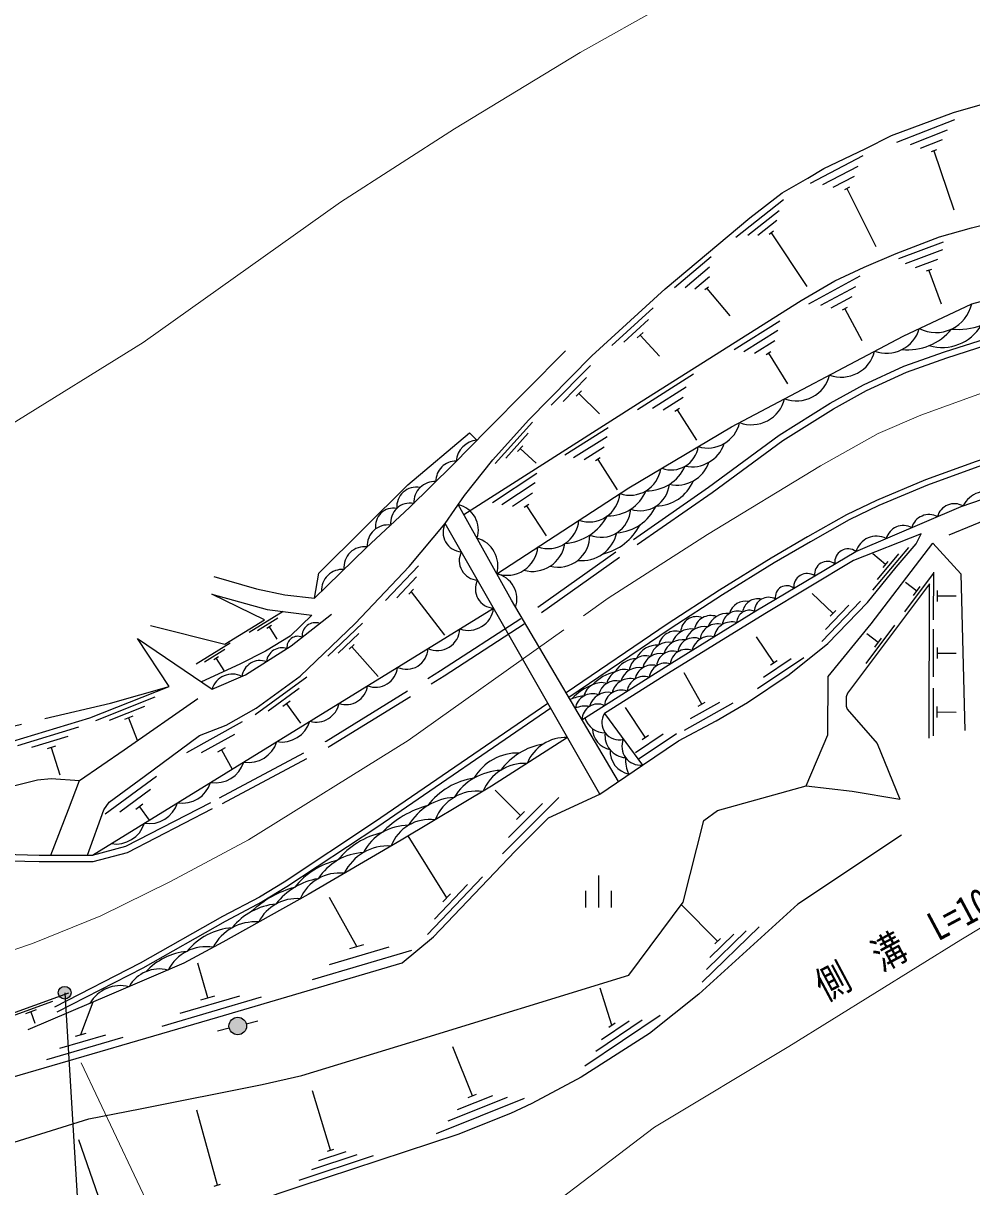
# Model space of a CAD drawing. Units: millimetres at full size, sheet at 1:1000; details may follow other scales. Extents: x 40000 to 680000, y 20000 to 380000.
# Drawn here: x 97064 to 156583, y 261785 to 334792 of the extents above; entities that cross this region are included whole.
import ezdxf
from ezdxf.enums import TextEntityAlignment as Align

# ---------------------------------------------------------------- set-up
doc = ezdxf.new("R2010")
doc.units = ezdxf.units.MM
doc.header["$LTSCALE"] = 1000
doc.linetypes.add('CHAIN', pattern=[18.5, 12, -1.5, 3.5, -1.5])
doc.linetypes.add('DASHED', pattern=[7.5, 6, -1.5])
for name, color, linetype, lineweight in [('M-BGD', 7, 'Continuous', 25), ('M-BMK', 2, 'CHAIN', 13), ('M-STR-HTXT', 7, 'Continuous', 13), ('M-STR-STRC', 7, 'Continuous', 25)]:
    doc.layers.add(name, color=color, linetype=linetype, lineweight=lineweight)
doc.styles.add('ＭＳ ゴシック', font='')
doc.styles.get('ＭＳ ゴシック').set_extended_font_data('MS Gothic')

msp = doc.modelspace()

# ---------------------------------------------------------------- hatches: boundary and pattern name
at = {"layer": 'M-BGD'}
msp.add_hatch(color=256, dxfattribs=at).paths.add_polyline_path([(111057, 272005, -0.41421), (110658, 271337, -0.41421), (109990, 271735, -1)])
at = {"layer": 'M-STR-STRC'}
msp.add_hatch(color=256, dxfattribs=at).paths.add_polyline_path([(99326, 273743, -0.41421), (99448, 274296, -0.41421), (100001, 274173, -1)])

# ---------------------------------------------------------------- linework, layer by layer
at = {"layer": 'M-BGD'}
for p, q in [((151882, 327323), (155529, 328764)), ((155034, 328084), (152709, 327166)), ((154734, 327482), (153339, 326931)), ((146464, 324757), (149778, 326489)), ((154365, 326852), (154039, 326724)), ((154202, 326788), (155469, 323083)), ((149438, 325803), (147222, 324645)), ((149203, 325173), (147874, 324478)), ((148902, 324508), (148592, 324346)), ((148747, 324427), (150560, 320779)), ((141780, 321370), (144762, 323742)), ((144492, 323029), (142536, 321473)), ((144344, 322413), (143170, 321479)), ((144136, 321750), (143862, 321532)), ((143999, 321641), (146236, 318268)), ((152009, 320029), (154815, 321076)), ((154741, 320568), (152399, 319694)), ((137931, 318208), (140227, 320147)), ((154430, 319972), (153025, 319447)), ((140133, 319479), (138605, 318188)), ((154048, 319349), (153721, 319227)), ((153885, 319288), (154671, 317180)), ((140118, 318877), (139201, 318102)), ((146359, 317196), (149592, 318935)), ((140057, 318236), (139843, 318055)), ((139950, 318146), (141402, 316427)), ((149290, 318262), (147088, 317077)), ((149062, 317628), (147742, 316918)), ((136582, 316942), (134001, 314578)), ((148769, 316960), (148461, 316794)), ((148615, 316877), (149682, 314895)), ((136309, 316203), (134760, 314785)), ((141668, 314325), (144545, 316127)), ((135958, 315394), (135597, 315063)), ((144405, 315508), (142286, 314181)), ((135777, 315229), (136993, 313901)), ((144220, 314861), (142948, 314065)), ((143971, 314174), (143675, 313989)), ((143823, 314082), (145017, 312175)), ((132651, 313309), (130191, 310819)), ((132415, 312558), (130939, 311064)), ((135618, 310558), (139117, 312785)), ((138664, 311963), (136555, 310621)), ((132105, 311733), (131761, 311384)), ((131933, 311558), (133214, 310293)), ((138483, 311315), (137218, 310510)), ((138240, 310627), (137945, 310439)), ((138092, 310533), (139301, 308635)), ((129014, 309762), (126670, 307162)), ((128746, 309061), (127340, 307501)), ((131040, 307704), (133775, 309426)), ((133706, 308850), (131590, 307518)), ((128407, 308282), (128079, 307918)), ((128243, 308100), (129246, 307196)), ((133522, 308203), (132253, 307404)), ((133275, 307515), (132979, 307329)), ((133127, 307422), (134326, 305518)), ((126501, 304719), (129298, 306556)), ((129192, 305948), (127102, 304575)), ((129021, 305297), (127767, 304474)), ((128787, 304605), (128495, 304413)), ((128641, 304509), (129876, 302629)), ((155169, 302693), (160133, 304743)), ((133243, 286427), (123534, 303405)), ((150368, 299224), (152626, 301898)), ((151176, 300832), (150374, 301509)), ((150659, 299894), (152014, 301499)), ((151018, 300645), (151334, 301019)), ((121860, 300755), (119803, 298571)), ((152388, 297860), (154190, 300258)), ((154179, 300357), (154172, 297357)), ((121737, 300046), (120503, 298736)), ((153145, 299167), (152426, 299708)), ((152935, 298887), (153356, 299447)), ((121552, 299273), (121264, 298967)), ((121408, 299120), (123488, 296392)), ((147875, 297766), (146578, 299014)), ((154416, 299206), (154415, 298506)), ((154416, 298856), (155616, 298854)), ((101403, 282585), (126576, 298086)), ((113367, 297874), (111243, 296555)), ((147181, 296006), (149607, 298529)), ((147407, 296760), (148862, 298274)), ((147705, 297590), (148045, 297943)), ((113037, 297457), (111763, 296666)), ((118348, 297141), (116177, 295070)), ((112644, 297001), (112346, 296816)), ((112495, 296909), (112970, 296144)), ((118121, 296510), (116818, 295267)), ((149959, 294625), (151761, 297024)), ((150716, 295933), (149996, 296473)), ((154171, 296775), (154164, 293775)), ((110038, 295903), (107913, 294585)), ((117828, 295816), (117524, 295526)), ((144163, 294678), (143079, 296299)), ((150506, 295653), (150926, 296212)), ((109708, 295487), (108433, 294696)), ((109314, 295031), (109017, 294846)), ((117676, 295671), (119341, 293803)), ((143142, 293057), (146052, 295002)), ((154408, 295625), (154407, 294925)), ((154408, 295275), (155608, 295272)), ((109165, 294938), (109640, 294174)), ((143507, 293770), (145253, 294937)), ((143960, 294542), (144367, 294814)), ((114850, 293754), (111613, 291403)), ((139638, 292068), (138534, 294028)), ((114379, 293041), (112437, 291630)), ((154163, 293078), (154156, 290078)), ((105312, 292497), (101591, 291029)), ((113811, 292257), (113358, 291928)), ((113584, 292093), (114466, 290879)), ((138554, 290425), (141604, 292142)), ((138944, 291160), (140773, 292191)), ((139424, 291948), (139851, 292188)), ((104678, 291924), (102446, 291044)), ((103932, 291308), (103411, 291102)), ((136100, 289991), (134849, 291862)), ((154400, 291927), (154399, 291227)), ((154399, 291577), (155599, 291574)), ((100527, 290620), (96701, 289453)), ((103672, 291205), (104222, 289810)), ((110808, 290948), (107308, 289012)), ((99867, 290043), (97571, 289342)), ((110326, 290167), (108226, 289005)), ((135477, 289034), (137223, 290201)), ((135654, 288610), (138055, 290216)), ((135896, 289855), (136304, 290127)), ((99092, 289430), (98556, 289266)), ((98824, 289348), (99350, 287626)), ((109739, 289328), (109249, 289057)), ((109494, 289192), (110165, 287980)), ((105426, 287537), (102203, 285167)), ((105048, 286701), (103115, 285279)), ((128267, 285082), (126676, 286674)), ((127135, 282678), (130671, 286213)), ((104573, 285793), (104122, 285461)), ((104348, 285627), (104970, 284782)), ((127524, 283703), (129646, 285824)), ((128019, 284835), (128514, 285330)), ((123642, 279914), (121212, 283794)), ((122435, 277610), (125890, 281224)), ((133177, 279312), (133177, 281305)), ((122866, 278581), (124939, 280750)), ((132377, 279312), (132377, 280357)), ((133977, 279312), (133977, 280357)), ((117992, 276863), (116282, 279930)), ((123400, 279661), (123884, 280167)), ((140639, 277190), (138362, 279479)), ((139668, 274612), (143242, 278091)), ((139929, 275411), (142437, 277852)), ((140158, 276178), (141663, 277643)), ((116291, 275737), (120032, 276837)), ((117555, 276734), (118429, 276991)), ((140463, 277019), (140814, 277361)), ((115213, 274794), (121449, 276629)), ((108649, 273646), (108016, 275805)), ((134008, 271927), (133267, 274243)), ((98894, 273410), (96075, 272384)), ((100682, 271329), (101460, 273382)), ((105784, 271868), (112021, 273698)), ((106905, 272666), (110647, 273764)), ((108213, 273518), (109086, 273774)), ((97865, 272876), (97207, 272636)), ((97536, 272756), (97792, 272051)), ((132309, 269361), (137021, 272557)), ((109990, 271735), (109263, 271551)), ((111057, 272005), (111784, 272188)), ((132998, 270299), (135895, 272264)), ((133358, 271015), (135096, 272194)), ((133806, 271789), (134211, 272064)), ((98533, 269767), (103334, 271163)), ((99367, 270478), (102248, 271316)), ((100346, 271231), (101018, 271427)), ((125251, 267490), (124024, 270571)), ((116351, 264084), (115216, 267801)), ((122998, 265132), (128509, 267341)), ((123730, 265910), (127442, 267398)), ((124305, 266626), (126532, 267518)), ((124991, 267386), (125511, 267594)), ((109249, 261882), (107960, 266598)), ((102347, 259583), (100541, 264720)), ((114378, 262206), (119052, 263738)), ((115168, 262875), (118019, 263810)), ((115617, 263433), (117327, 263993)), ((116151, 264018), (116550, 264149)), ((109051, 261812), (109447, 261952))]:
    msp.add_line(p, q, dxfattribs=at)
for points in [[(101086, 282586), (102119, 285429), (102452, 285909), (104644, 287521), (108121, 290099), (109795, 290739), (111680, 291822), (114431, 293820), (117895, 297124), (121270, 300706), (123534, 303405), (124760, 305159), (126521, 307399), (128762, 309886), (132742, 313914), (137354, 318136), (142648, 322580), (144695, 324147), (146304, 325074), (147294, 325678), (149894, 326915), (151553, 327753), (155437, 329191), (159522, 330367)], [(135355, 302404), (140055, 305681), (144504, 308948), (147702, 310948), (149801, 312107), (152328, 313278), (154883, 314184), (157446, 314990), (161419, 315993), (163738, 316371), (166216, 316786), (168454, 317042), (172177, 317115), (178160, 317030), (182950, 316687), (188694, 316103), (192306, 315679), (194391, 317019), (202591, 326746)], [(135587, 302078), (140288, 305355), (144729, 308617), (147905, 310604), (149982, 311750), (152479, 312908), (155010, 313805), (157555, 314605), (161500, 315601), (163803, 315977), (166271, 316390), (168481, 316643), (172178, 316715), (178143, 316630), (182915, 316289), (188650, 315705), (192401, 315265), (194658, 316715), (202897, 326488)], [(124702, 303974), (135834, 311055), (145883, 317402), (148001, 318625), (149831, 319478), (151843, 320352), (154567, 321388), (156559, 321957), (160216, 322870), (162837, 323371), (165615, 323747), (168692, 323988), (171052, 324009), (172629, 323842), (174259, 323425), (177173, 322673), (181314, 321522), (185356, 320103), (189673, 318451), (191961, 317480), (194391, 317019)], [(126776, 300250), (135064, 305640), (141511, 309464), (152289, 315166), (156582, 317182), (160485, 318226), (164577, 318975), (168871, 319321), (172684, 319263), (176747, 319119), (180032, 318745), (183433, 318198), (186718, 317391), (189369, 316758), (192556, 315839)], [(109021, 300086), (111692, 299300), (113477, 298923), (115345, 298727), (118589, 301869), (121311, 304401), (124033, 307112), (126189, 309301), (131092, 314242)], [(192560, 308612), (190509, 309064), (188130, 309462), (185702, 309798), (183535, 310035), (181374, 310211), (178348, 310410), (173653, 310534), (169437, 310360), (168204, 310260), (166548, 310011), (163970, 309426), (160367, 308466), (156855, 307296), (153674, 306135), (150610, 304853), (148726, 303942), (146285, 302560), (144006, 301229), (140753, 299221), (137465, 297092), (131128, 292782)], [(192236, 308325), (190442, 308720), (188077, 309116), (185659, 309451), (183502, 309686), (181349, 309862), (178332, 310060), (173656, 310184), (169458, 310010), (168244, 309912), (166613, 309667), (164054, 309086), (160467, 308131), (156970, 306966), (153801, 305809), (150754, 304534), (148889, 303632), (146460, 302257), (144186, 300929), (140940, 298925), (137658, 296800), (131306, 292480)], [(115345, 298727), (115612, 300278), (121192, 305834), (125071, 309082), (125529, 308631)], [(132125, 291092), (137772, 294665), (143034, 297929), (149317, 301652), (155910, 304466), (160596, 306084), (163210, 306246), (165741, 306519), (168136, 306929), (172906, 307854), (175396, 308459), (180005, 308721), (187552, 308698), (189801, 308482), (192236, 308325)], [(134410, 287220), (127698, 298594), (124360, 304587)], [(96359, 268666), (109279, 272423), (120848, 275827), (122797, 277468), (127937, 282844), (130022, 284928), (133243, 286427), (135921, 288248), (138189, 289764), (140538, 291019), (142514, 292167), (145136, 293921), (147556, 295876), (150036, 298455), (151850, 300659), (153105, 302133), (153415, 302754), (149172, 301086), (143609, 297737), (137292, 293840), (133537, 291483), (135921, 288248)], [(88365, 255311), (91359, 263744), (91666, 264028), (96486, 264582), (101188, 266044), (104391, 266663), (112065, 268195), (114548, 268758), (121317, 270826), (135070, 275068), (138484, 279643), (139777, 284768), (140631, 285399), (146203, 286940), (147562, 290140), (147581, 293806), (150265, 297112), (154140, 302174), (155907, 300254), (156140, 290406)], [(153916, 289939), (153937, 299622), (148780, 292755), (148702, 292527), (148712, 291932), (148775, 291746), (150642, 289589), (152071, 286104)], [(105048, 297010), (109720, 295822), (112210, 297367), (108890, 298978), (112373, 298002), (115173, 297644), (113822, 296326), (112259, 295383), (110648, 294586), (108241, 293465)], [(76052, 293115), (79539, 292456), (80622, 287603), (85502, 288256), (88330, 288662), (91849, 288773), (96406, 289739), (101250, 291217), (106220, 293177), (104238, 296179), (108918, 293006), (111006, 293902), (113871, 295724), (116410, 297709)], [(98792, 282595), (99897, 285450), (100597, 287283), (103386, 289208), (108009, 292414)], [(129992, 292113), (119114, 284670), (113426, 280894), (111887, 279960), (109567, 278741), (104399, 275813), (99014, 273045)], [(130166, 291808), (119310, 284379), (113613, 280599), (112059, 279655), (109735, 278434), (104565, 275505), (99174, 272733)], [(131220, 289966), (126450, 286920), (120780, 283536), (114933, 280131), (109594, 277140), (107146, 275814), (102595, 273862), (97345, 271638)], [(88970, 283296), (91888, 284776), (94691, 286493), (97958, 287328), (98806, 287395), (100597, 287283)], [(152166, 283850), (145660, 279520), (139450, 273877), (136355, 271395), (132080, 268655), (128986, 267014), (127638, 266376), (124327, 265064), (114411, 261809), (105575, 258820), (100782, 257248), (97157, 255042), (91691, 250415), (87289, 242823)], [(77519, 279846), (80294, 280378), (85224, 281328), (90351, 282192), (93228, 282534), (94394, 282686), (98069, 282597), (101403, 282585), (103495, 283153)], [(77563, 279447), (80370, 279985), (85295, 280934), (90408, 281796), (93278, 282137), (94415, 282285), (98064, 282197), (101455, 282185), (103600, 282767)], [(99899, 273936), (95629, 272381)]]:
    msp.add_lwpolyline(points, dxfattribs=at)
at = {"layer": 'M-BGD', "linetype": 'DASHED'}
for points in [[(103495, 283153), (109386, 286194), (116063, 289753), (123257, 294174), (129357, 298144), (135355, 302404)], [(103600, 282767), (109572, 285839), (116262, 289406), (123470, 293836), (129582, 297814), (135587, 302078)], [(75970, 293859), (80221, 293245), (81109, 288006), (87746, 288978), (91120, 289435), (102543, 292134), (106220, 293177)], [(146203, 286940), (149076, 286617), (152071, 286104)]]:
    msp.add_lwpolyline(points, dxfattribs=at)
at = {"layer": 'M-BGD'}
msp.add_circle((110524, 271870), 550, dxfattribs=at)
for centre, radius, start, end in [((154338, 317686), 2300, 242.96249, 347.34103), ((155721, 319731), 4146, 264.39087, 316.90891), ((151226, 316235), 2152, 249.95573, 343.88577), ((152553, 317876), 3577, 264.34082, 320.57103), ((154731, 317301), 2849, 253.44267, 329.39758), ((148403, 314741), 2152, 249.95573, 345.81226), ((145579, 313247), 2152, 249.95573, 345.81226), ((142756, 311753), 2152, 249.95573, 345.81226), ((140013, 310199), 2059, 253.36716, 346.90286), ((125664, 307204), 1434, 95.40259, 175.49683), ((137723, 308483), 1720, 249.92488, 351.4105), ((139028, 309087), 2127, 258.41592, 341.66748), ((124201, 306075), 1242, 88.45119, 181.48854), ((135135, 307130), 1955, 251.27976, 351.10944), ((136212, 308075), 2618, 268.59116, 335.83666), ((138071, 307951), 2141, 257.51046, 340.78225), ((122893, 304727), 1317, 87.12016, 182.63759), ((136724, 307084), 2592, 271.05432, 337.21236), ((121728, 304456), 1227, 78.92903, 184.98974), ((132560, 305455), 1955, 251.27976, 354.80513), ((133786, 306452), 2562, 268.78055, 337.17861), ((135779, 306039), 1837, 250.97468, 354.41682), ((157546, 303730), 1699, 65.39874, 152.70142), ((121355, 303448), 1238, 79.65051, 186.94359), ((123990, 302997), 1632, 341.35701, 76.87977), ((134133, 305735), 2917, 273.61259, 334.78481), ((155502, 303528), 1117, 61.44727, 164.15681), ((120291, 303242), 1128, 79.06287, 189.13213), ((130759, 305518), 3389, 274.95169, 331.28281), ((133324, 304396), 1859, 247.42333, 357.1042), ((153904, 302837), 1126, 62.27384, 163.9471), ((119939, 302023), 1289, 81.69731, 184.16154), ((124640, 302857), 1234, 153.60172, 265.92262), ((129986, 303781), 1955, 251.27976, 354.80513), ((132627, 304930), 3532, 282.95643, 332.92276), ((152298, 302152), 1126, 62.27384, 163.9471), ((125062, 300748), 1791, 343.99904, 74.64196), ((130648, 302629), 1964, 254.89392, 1.48455), ((132110, 303337), 2265, 263.70531, 346.91653), ((150612, 301248), 1357, 63.55866, 162.6623), ((118471, 300661), 1281, 81.79058, 186.2766), ((125657, 301077), 1234, 153.60172, 265.92262), ((127411, 302106), 1955, 251.27976, 354.80513), ((129007, 302469), 2071, 255.17394, 350.91095), ((148823, 300979), 835, 53.7553, 187.54631), ((147522, 300223), 801, 53.77104, 187.53057), ((117104, 299192), 1332, 86.01701, 182.15022), ((126406, 298660), 1632, 341.35701, 76.87977), ((146254, 299420), 845, 55.81189, 185.48972), ((126651, 299297), 1213, 153.07682, 266.40577), ((144964, 298788), 711, 50.84122, 190.46039), ((143156, 297724), 956, 76.38298, 172.86341), ((143828, 297902), 874, 59.98932, 181.45623), ((124991, 298297), 1599, 250.82813, 352.42091), ((141880, 296942), 959, 69.97941, 172.92411), ((142402, 297468), 1064, 78.56045, 164.06035), ((142614, 297188), 770, 63.80138, 179.82586), ((115405, 296331), 848, 71.40673, 184.61658), ((139312, 296574), 986, 67.6236, 178.30906), ((140214, 296569), 1057, 70.67424, 169.05319), ((141265, 296425), 1340, 85.13004, 157.93476), ((141535, 296081), 1152, 74.44499, 169.18228), ((123038, 296858), 1429, 246.08618, 357.16286), ((138001, 295568), 1085, 72.53569, 169.53418), ((138978, 295532), 1254, 80.89679, 161.68532), ((139812, 295711), 1235, 80.1726, 161.81964), ((140617, 296018), 1087, 73.41627, 172.86058), ((114281, 295651), 672, 65.4909, 187.67351), ((136830, 294377), 1393, 85.69666, 156.10066), ((137561, 294782), 1166, 78.78583, 166.25916), ((138437, 294895), 1218, 80.45356, 163.92459), ((139146, 295216), 1016, 67.26557, 172.69379), ((140146, 295176), 1150, 77.05993, 166.56731), ((113318, 294597), 1010, 72.92602, 171.98737), ((121113, 295602), 1347, 245.4362, 357.81284), ((136118, 294074), 1033, 72.51617, 173.38639), ((137062, 294105), 1146, 79.75365, 167.45028), ((137820, 294381), 1016, 71.71783, 174.37137), ((138685, 294467), 1034, 70.68968, 173.02311), ((111933, 293640), 1163, 70.63058, 171.79475), ((119167, 294522), 1393, 249.21524, 354.0338), ((134760, 293145), 1100, 72.40869, 168.56684), ((135674, 293248), 1697, 93.96787, 150.15807), ((135734, 293131), 1241, 80.24267, 162.06778), ((136522, 293425), 1094, 74.78957, 168.9517), ((137354, 293619), 1019, 72.68035, 171.96771), ((110180, 292638), 1314, 62.72767, 163.76022), ((134801, 291424), 2735, 102.6495, 137.37425), ((134304, 292361), 1179, 77.77031, 165.86588), ((135143, 292518), 1157, 74.74287, 166.58696), ((136038, 292702), 1104, 73.85306, 170.79499), ((117328, 293400), 1357, 250.89509, 352.35395), ((133943, 290177), 3307, 110.42572, 137.77135), ((133337, 292275), 1141, 72.38734, 165.02121), ((133770, 291590), 1222, 78.29788, 164.3081), ((134574, 291908), 1040, 68.91411, 175.73394), ((115440, 292418), 1476, 254.95757, 348.29147), ((132409, 290119), 2457, 94.07803, 114.71103), ((132781, 291621), 1095, 69.75049, 170.1634), ((133125, 291081), 994, 65.5218, 179.12625), ((132331, 290404), 1539, 80.17914, 114.13812), ((134447, 290905), 1078, 147.61199, 285.18742), ((113280, 291551), 1862, 260.68277, 342.56627), ((133579, 291594), 1328, 196.88929, 269.98759), ((131081, 287382), 2588, 86.9346, 158.17935), ((134155, 290551), 1367, 181.01375, 258.51454), ((134946, 290089), 1379, 172.63446, 266.3924), ((135795, 289403), 1162, 156.53645, 276.26296), ((111201, 290271), 1862, 260.68277, 342.56627), ((130399, 285422), 4201, 99.73743, 143.68388), ((135399, 289148), 1517, 177.59168, 257.41678), ((109123, 288991), 1862, 260.68277, 342.56627), ((128081, 285837), 3161, 88.00837, 149.84972), ((136859, 288568), 2005, 175.85119, 206.70162), ((127164, 284294), 3619, 92.37128, 147.87211), ((128529, 285508), 2840, 86.96039, 157.48646), ((107045, 287711), 1862, 260.68277, 342.56627), ((126009, 283021), 4453, 98.5385, 143.04088), ((124318, 282656), 3569, 93.5126, 149.56678), ((125547, 283794), 2824, 82.70637, 158.95854), ((104966, 286431), 1862, 260.68277, 342.56627), ((124006, 279802), 6098, 104.77323, 136.4375), ((122572, 282220), 2610, 82.5521, 158.82803), ((102888, 285152), 1862, 260.68277, 342.56627), ((120674, 279132), 4992, 102.57149, 141.03063), ((121236, 281279), 3185, 89.91848, 152.42983), ((118617, 279100), 3659, 93.21234, 146.61962), ((119950, 280113), 3056, 86.45811, 153.97054), ((117878, 277561), 4834, 102.97436, 141.54894), ((116276, 276941), 4233, 99.71175, 142.41098), ((116897, 278804), 2668, 83.38865, 156.70505), ((115739, 274452), 6333, 105.07891, 133.32451), ((114240, 277170), 2697, 85.58374, 152.9277), ((113295, 275546), 3994, 95.36638, 141.47797), ((111607, 275450), 2956, 85.51504, 152.65223), ((110476, 273986), 4059, 94.32274, 140.7232), ((108545, 274156), 2688, 80.65637, 152.89083), ((107791, 272390), 4191, 96.26167, 136.52763), ((105609, 273256), 2193, 75.67836, 150.46912), ((103159, 272212), 2193, 75.67836, 150.46912)]:
    msp.add_arc(centre, radius, start, end, dxfattribs=at)
at = {"layer": 'M-BMK'}
msp.add_lwpolyline([(78366, 272186), (85449, 273485), (91244, 274883), (97635, 277050), (101924, 278791), (106312, 280932), (111198, 283559), (121210, 289781), (133772, 298717), (140010, 302722), (147101, 307024), (150719, 309041), (153396, 310206), (159151, 312285), (164171, 313414), (168411, 313822), (175099, 314109), (182378, 313905), (188833, 313116), (195754, 311621), (202446, 309656), (208197, 307347)], dxfattribs=at)
at = {"layer": 'M-STR-HTXT'}
msp.add_line((100700, 269552), (111481, 246830), dxfattribs=at)
for points in [[(75060, 302080), (79220, 302843), (82893, 303729), (87168, 305179), (89690, 306203), (92626, 307635), (96163, 309537), (104582, 314769), (116963, 323576), (124123, 328173), (132012, 332958), (137397, 335961), (142303, 338096), (150730, 341141), (159425, 343096), (166330, 343761), (174876, 344128), (184623, 343854), (193830, 342729), (199530, 341498)], [(111026, 247788), (114668, 250056), (120320, 253813), (126234, 257582), (136672, 265527), (145115, 270584), (155897, 277271), (158838, 279055), (162160, 280127), (165445, 281429), (168369, 282366), (170173, 282812), (172552, 283303), (175306, 283644), (180134, 283956), (183837, 283504), (187446, 282724)]]:
    msp.add_lwpolyline(points, dxfattribs=at)
at = {"layer": 'M-STR-STRC'}
msp.add_line((99663, 273958), (100972, 252706), dxfattribs=at)
msp.add_circle((99663, 273958), 400, dxfattribs=at)

# ---------------------------------------------------------------- texts
at = {"layer": 'M-STR-HTXT', "style": 'ＭＳ ゴシック', "width": 0.8}
msp.add_text('側\u3000溝\u3000L=108.0', height=1833, rotation=28.081, dxfattribs=at).set_placement((154265, 276434), align=Align.BOTTOM_CENTER)

doc.saveas('drawing.dxf')
